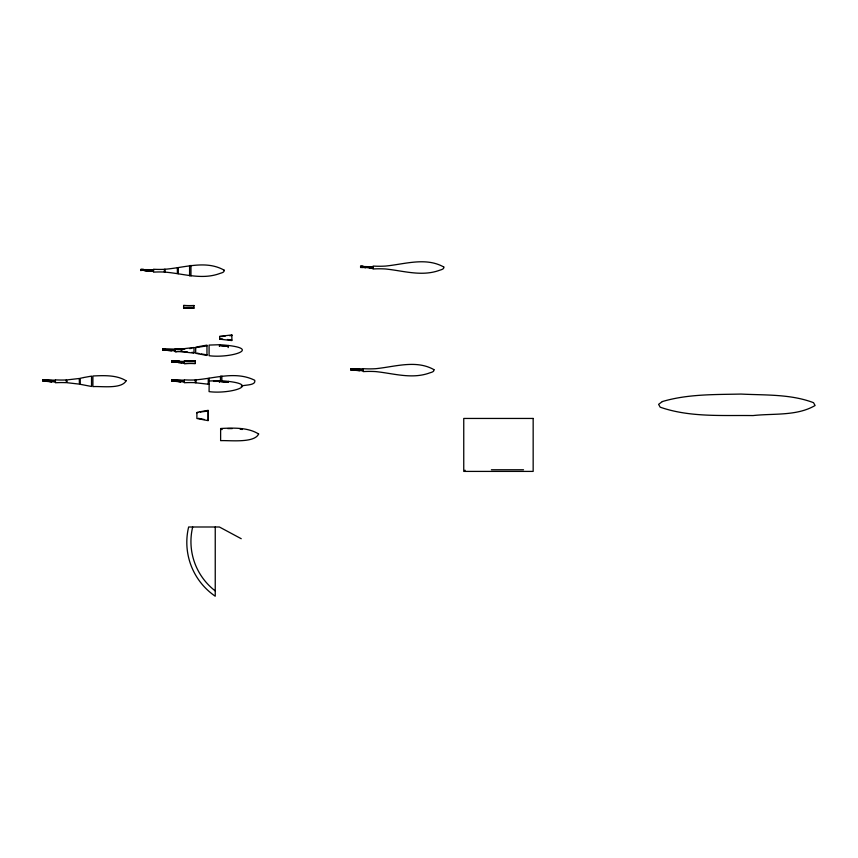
<?xml version="1.0" encoding="UTF-8"?>
<svg xmlns="http://www.w3.org/2000/svg" width="858" height="858" viewBox="0 0 858 858"><rect width="100%" height="100%" fill="white"/><g stroke="black" fill="none" stroke-linecap="round" stroke-linejoin="round"><path stroke-width="1.29" d="M219.38 346.396L219.627 344.723C265.766 347.737 230.77 358.623 209.084 355.705L209.084 345.077L219.627 344.723M219.38 382.314L219.627 380.63C265.766 383.655 230.77 394.541 209.084 391.623L209.191 378.303M228.142 347.608L228.453 345.474M228.303 382.421L228.453 381.381M195.678 347.619L207.003 345.871M196.89 412.816L198.209 412.408M200.3 411.969L208.215 411.057L208.215 420.023M241.216 386.229C244.262 384.566 256.199 385.832 254.783 380.298C235.446 370.656 214.339 378.657 194.219 379.987A104.805 104.805 0 0 1 184.384 379.858L184.384 382.754A104.805 104.805 0 0 1 194.219 382.625L209.191 384.309M229.74 335.757L231.864 335.457M189.586 348.605L191.881 348.337M175.225 351.608L176.716 351.501A42.803 42.803 0 0 1 181.21 351.49M209.084 380.995L219.627 380.63M225.096 336.261L219.648 336.604M184.845 349.024L181.789 349.185M195.249 360.971L194.219 361.014A114.918 114.918 0 0 1 184.384 360.896M175.225 350.943L162.709 349.764L175.246 350.3L162.709 349.388L175.246 349.581L162.709 349.388M491.398 469.766L523.519 469.766M213.492 381.392L218.393 381.37M227.681 428.582L232.271 428.582M362.966 266.077L360.585 266.098L360.585 267.503L362.966 267.524M143.34 269.24L140.959 269.262L140.959 270.667M353.121 368.704L350.74 368.726L350.74 370.13L353.121 370.152M45.281 379.858L42.9 379.88L42.9 381.274L45.281 381.306M174.228 379.858L171.847 379.88L171.847 381.274L174.228 381.306M153.496 271.418L140.959 270.152L153.496 270.688L140.959 269.777L153.496 270.313L140.959 269.605L153.496 269.659M175.246 349.013L176.716 349.067A42.803 42.803 0 0 0 181.21 349.077M162.709 349.217L175.246 349.281M174.356 361.937L171.847 361.679L184.384 362.215L171.847 361.304L184.384 361.84L171.847 361.132L179.365 361.164M363.277 370.87L350.74 369.616L363.277 370.152L350.74 369.24L363.277 369.777L350.74 369.069L363.277 369.122M184.384 382.024L171.847 380.77L184.384 381.306L171.847 380.394L184.384 380.931L171.847 380.212L184.384 380.276M55.438 382.024L42.9 380.77L55.438 381.306L42.9 380.394L55.438 380.931L42.9 380.212L55.438 380.276M140.959 269.777L144.723 269.83M171.847 361.304L179.365 361.422M350.74 369.24L359.513 369.369M171.847 380.394L180.62 380.523M42.9 380.394L51.673 380.523M373.123 266.806L360.585 266.441L373.123 267.149L360.585 266.613L373.123 267.524L360.585 266.988L373.123 268.254M140.959 269.605L153.496 269.959M171.847 361.132L184.384 361.497M350.74 369.069L363.277 369.423M171.847 380.212L184.384 380.577M42.9 380.212L55.438 380.577M219.648 338.899L222.705 339.06M181.789 351.48L187.237 351.823M195.249 363.46L194.219 363.417A114.918 114.918 0 0 0 184.384 363.535M360.585 266.806L373.123 267.524M140.959 269.959L153.496 270.688M162.709 349.581L175.246 350.3M350.74 369.423L363.277 370.152M171.847 361.497L184.384 362.215M174.356 362.13L171.847 361.851L184.384 362.591L171.847 361.679M171.847 380.577L184.384 381.306M42.9 380.577L55.438 381.306M171.847 361.851L184.384 362.945M363.095 267.246L365.594 267.492M145.978 270.656L148.477 270.913M162.709 349.764L165.219 350.021M357.014 370.248L359.513 370.495M178.11 381.402L180.62 381.649M49.163 381.402L51.673 381.649M361.84 267.299L365.594 267.717M369.358 268.136L373.123 268.554M144.723 270.742L148.477 271.16M354.504 370.206L359.513 370.763M162.709 349.946L165.219 350.214M167.728 350.493L171.482 350.911M178.11 362.548L181.875 362.966M175.611 381.36L180.62 381.917M46.664 381.36L51.673 381.917M227.445 339.478L231.864 340.058M207.003 354.837L201.104 353.936M191.881 352.327L194.015 352.627M227.81 382.314L219.509 381.424L228.314 382.325M240.143 429.182L242.288 429.493M228.314 346.418L219.519 345.484L228.303 346.503M204.311 419.519L198.209 418.307M197.008 353.11L199.099 353.56M220.624 428.7L221.847 429.129M241.237 538.717L219.391 526.994L188.642 526.994A65.262 65.262 0 0 0 215.24 596.213L215.24 526.994M464.993 470.152L464.993 470.742M221.847 375.986L221.847 381.306M221.847 428.946L221.847 429.654M220.474 376.126L220.474 381.306M208.258 378.485L208.258 384.116M196.032 379.901L196.032 382.711M195.249 379.933L195.249 382.668M190.959 265.379L190.959 276.008M189.586 265.519L189.586 275.858M178.303 267.685L178.303 273.691M177.37 267.878L177.37 273.498M165.144 269.283L165.144 272.093M164.361 269.315L164.361 272.061M215.24 590.905A62.141 62.141 0 0 1 192.685 526.994M193.951 305.652A126.694 126.694 0 0 1 183.623 305.534M183.623 308.183A126.694 126.694 0 0 1 193.951 308.065M126.105 380.802C121.482 389.317 101.341 386.036 92.9 386.615L92.9 375.986C103.754 375.472 116.709 374.849 126.105 380.802M224.163 270.184C224.614 272.318 221.718 272.833 220.077 273.391C201.362 280.459 182.239 273.144 163.331 272.007A104.805 104.805 0 0 0 153.496 272.136L153.496 269.24A104.805 104.805 0 0 0 163.331 269.369C183.419 268.189 205.416 259.534 224.163 270.184M258.633 433.998C254.365 443.414 229.418 440.186 220.624 440.658L220.624 428.496C233.044 427.906 247.887 427.187 258.633 433.998M433.944 369.648C434.395 371.771 431.499 372.286 429.858 372.844C411.99 379.493 393.586 373.391 375.557 371.578A104.655 104.655 0 0 0 363.277 371.6L363.277 368.704A104.655 104.655 0 0 0 375.557 368.715C394.766 366.838 416.044 359.513 433.944 369.648M443.79 267.02C444.24 269.155 441.334 269.669 439.704 270.227C421.825 276.866 403.432 270.774 385.403 268.962A104.655 104.655 0 0 0 373.123 268.972L373.123 266.077A104.655 104.655 0 0 0 385.403 266.087C404.611 264.21 425.879 256.896 443.79 267.02M662.355 401.555L658.601 404.343L660.177 407.175C689.757 417.492 722.146 415.133 753.034 415.572C773.487 413.277 796.825 416.237 815.1 405.512L813.523 402.681C790.572 393.972 765.218 395.291 741.055 394.069C714.778 394.637 687.784 393.994 662.355 401.555M199.088 346.535L195.678 347.297L195.678 353.303L206.96 355.469L206.96 345.12L199.088 346.535M83.644 377.541L80.244 378.303L80.244 384.309L91.527 386.475L91.527 376.126L83.644 377.541M200.289 411.733L196.89 412.484L196.89 418.489L208.172 420.656L208.172 410.317L200.289 411.733M231.864 334.942L219.648 336.347L219.648 339.157L231.864 340.572L231.864 334.942M194.015 347.522L181.789 348.927L181.789 351.737L194.015 353.142L194.015 347.522M79.408 378.475L67.085 379.901L67.085 382.711L79.408 384.137L79.301 378.485M176.576 351.619L175.225 351.748L175.225 348.841A31.907 31.907 0 0 0 180.641 348.97L181.21 348.927L181.21 351.662L180.641 351.619A31.982 31.982 0 0 0 176.576 351.619M193.951 305.502L192.975 305.545A94.648 94.648 0 0 1 183.623 305.416L183.623 308.312A94.648 94.648 0 0 1 192.975 308.194L193.951 308.236L193.951 305.502M195.249 360.853L194.219 360.907A104.805 104.805 0 0 1 184.384 360.778L184.384 363.674A104.805 104.805 0 0 1 194.219 363.545L195.249 363.588L195.249 360.853M66.302 379.933L65.272 379.987A104.805 104.805 0 0 1 55.438 379.858L55.438 382.754A104.805 104.805 0 0 1 65.272 382.625L66.302 382.668L66.302 379.933M165.09 348.852L162.709 348.884L162.709 350.279L165.09 350.3L165.09 348.852M174.228 360.768L171.847 360.789L171.847 362.194L174.228 362.215L174.228 360.768M533.161 418.447L463.749 418.447L463.749 471.407L533.161 471.407L533.161 418.447"/></g></svg>
